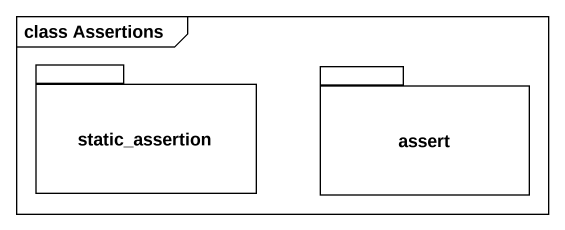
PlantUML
@startuml
mainframe class Assertions
package static_assertion {
}
package assert {
}
@enduml
